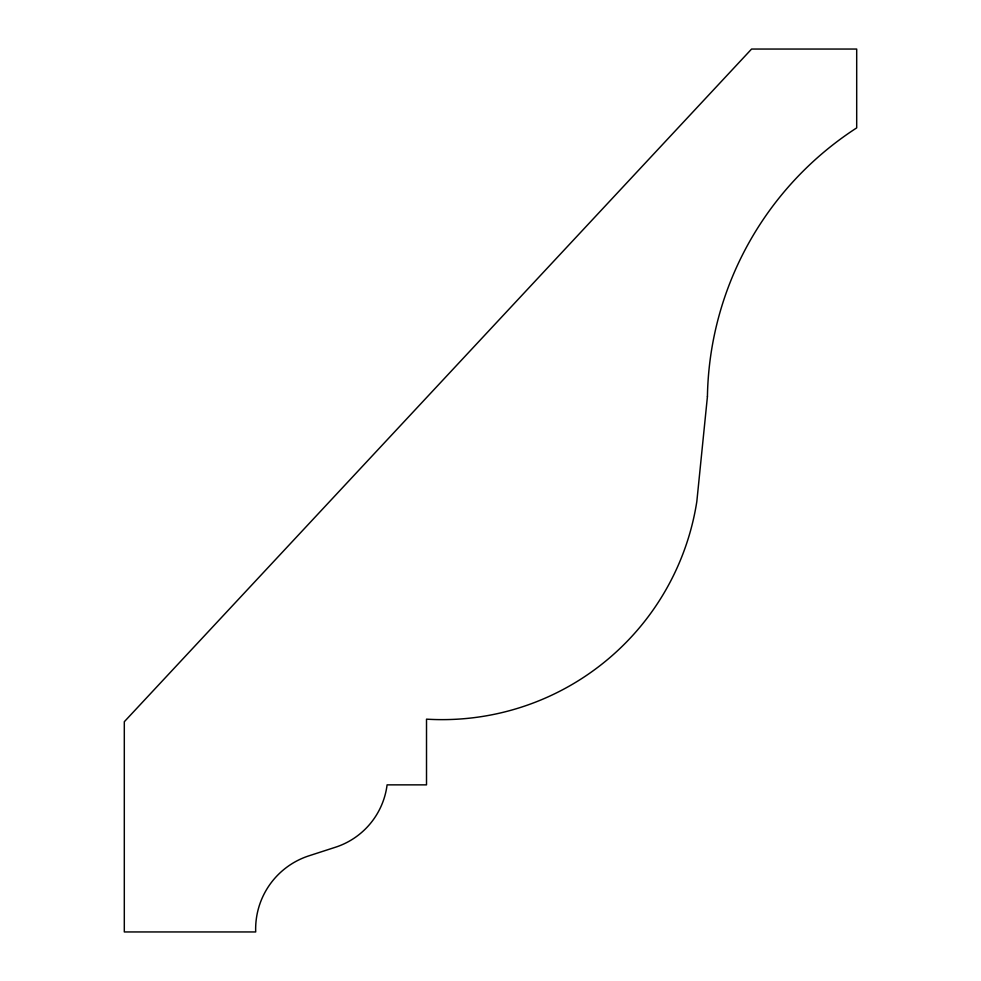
<?xml version="1.0" encoding="UTF-8"?>
<svg xmlns="http://www.w3.org/2000/svg" width="981" height="981" viewBox="0 0 981 981"><rect width="100%" height="100%" fill="white"/><g stroke="black" fill="none" stroke-linecap="round" stroke-linejoin="round"><path stroke-width="1.47" d="M707.424 396.582L696.829 501.499A257.745 257.745 0 0 1 426.514 719.159L426.514 784.861L387.09 784.861A75.512 75.512 0 0 1 335.453 847.241L308.929 855.824A77.021 77.021 0 0 0 255.698 931.95L124.305 931.95L124.305 721.722L751.581 49.05L856.695 49.05L856.695 127.886A326.587 326.587 0 0 0 707.424 396.582"/></g></svg>
